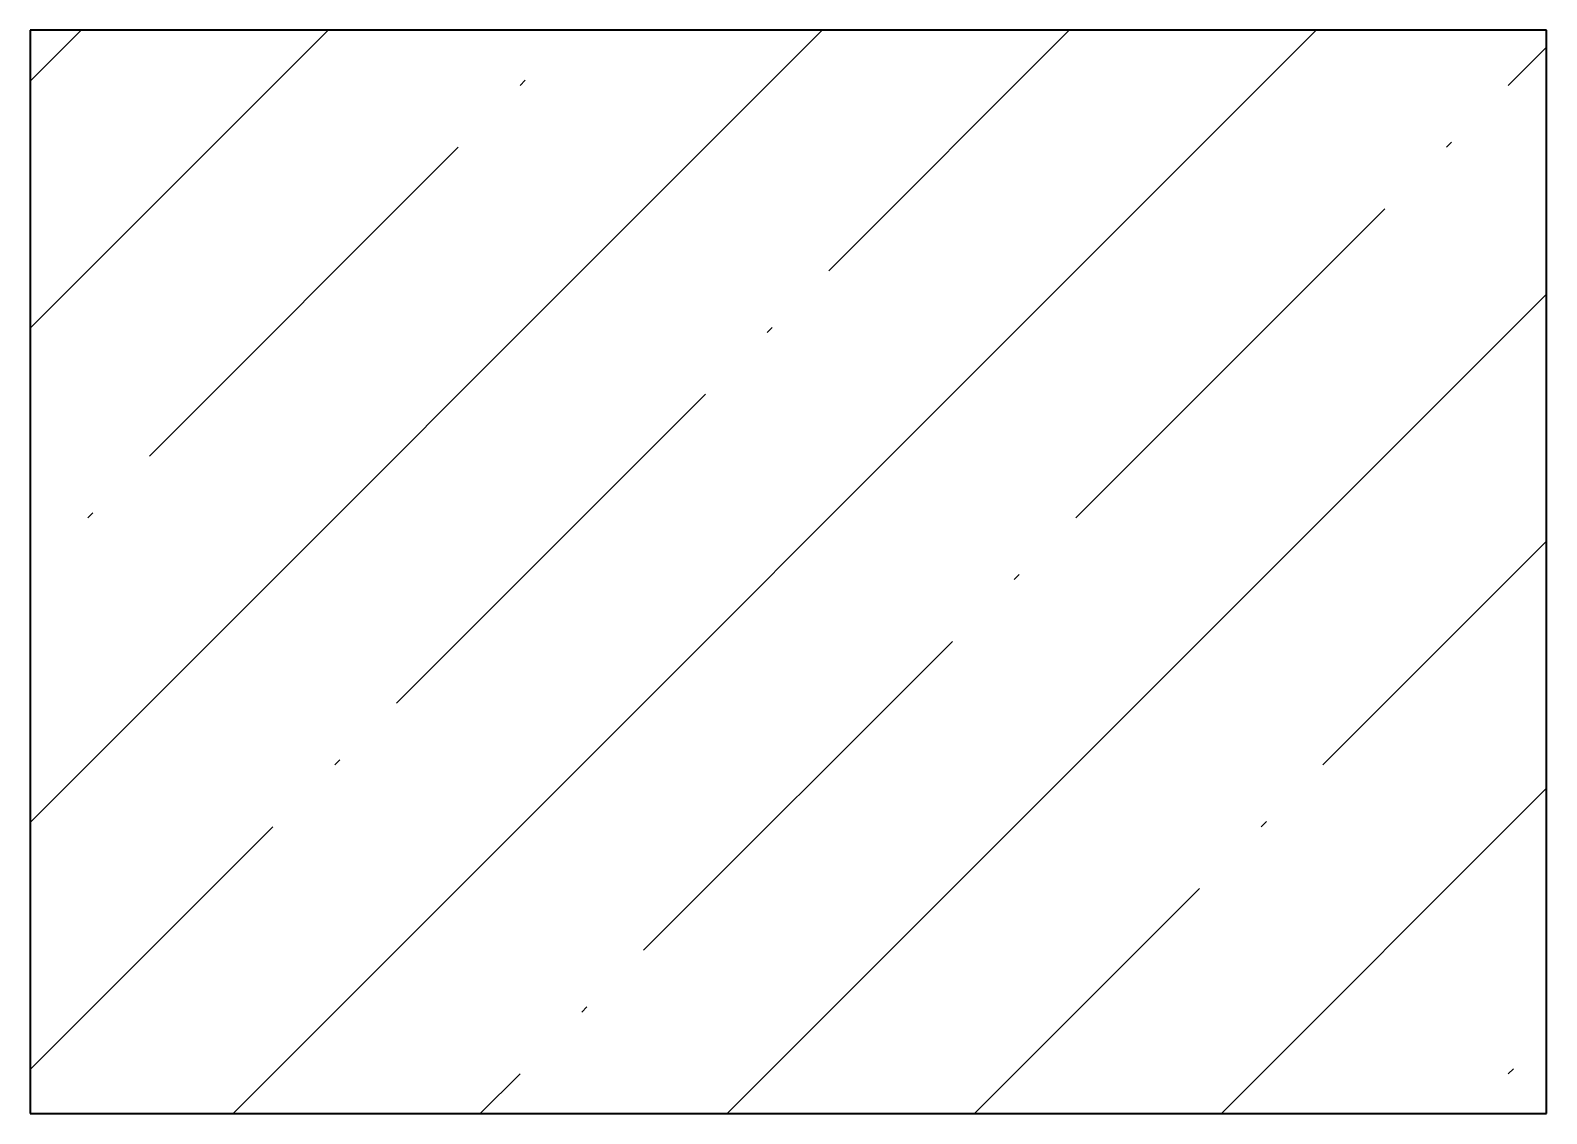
# Model space of a CAD drawing. Header units: millimetres. Extents: x 5993 to 95364, y 94667 to 143522.
# Drawn here: x 49414.1 to 49471.1, y 119074.2 to 119114.9 of the extents above; entities that cross this region are included whole.
import ezdxf

# ---------------------------------------------------------------- set-up
doc = ezdxf.new("R2010")
doc.units = ezdxf.units.MM
for name, color, linetype, lineweight in [('0-2', 7, 'Continuous', 9), ('Несущие колонны', 7, 'Continuous', 9), ('Несущие колонны-1', 7, 'Continuous', 35)]:
    doc.layers.add(name, color=color, linetype=linetype, lineweight=lineweight)

# ---------------------------------------------------------------- blocks, each defined once
blk = doc.blocks.new('BSC_Колонна _Прямоугольная - 500х700-V121-АИ2_01_План напольных покрытий и плинтусов 1го этажа _Часть 1_')
at = {"layer": 'Несущие колонны'}
h = blk.add_hatch(dxfattribs=at)
h.set_pattern_fill('FP_154', color=256, style=0, pattern_type=2)
h.set_pattern_definition([(315, (-63200, 95950), (114.04925, 114.04925), []), (315, (-63200, 95835.95), (114.04925, 114.04925), [201.613, -40.323, 3.353, -36.97])])
h.paths.add_polyline_path([(-250, -350), (250, -350), (250, 350), (-250, 350)], flags=0)
at = {"layer": 'Несущие колонны-1'}
for p, q in [((250, 350), (-250, 350)), ((-250, 350), (-250, -350)), ((250, -350), (250, 350)), ((-250, -350), (250, -350))]:
    blk.add_line(p, q, dxfattribs=at)

msp = doc.modelspace()

# ---------------------------------------------------------------- block references
at = {"layer": '0-2', "xscale": 0.08139549610658335, "yscale": 0.08139549610658335, "zscale": 0.08139549610658335, "rotation": 89.9999999999999}
msp.add_blockref('BSC_Колонна _Прямоугольная - 500х700-V121-АИ2_01_План напольных покрытий и плинтусов 1го этажа _Часть 1_', (49442.568, 119094.569), dxfattribs=at)

doc.saveas('drawing.dxf')
